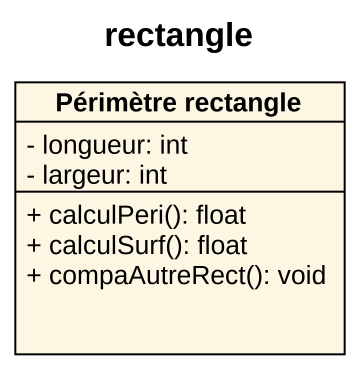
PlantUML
@startuml
title rectangle
hide circle
hide empty members
skinparam classAttributeIconSize 0
class "Périmètre rectangle" as Périmètre_rectangle {
  - longueur: int
  - largeur: int
  + calculPeri(): float
  + calculSurf(): float
  + compaAutreRect(): void
}
@enduml
